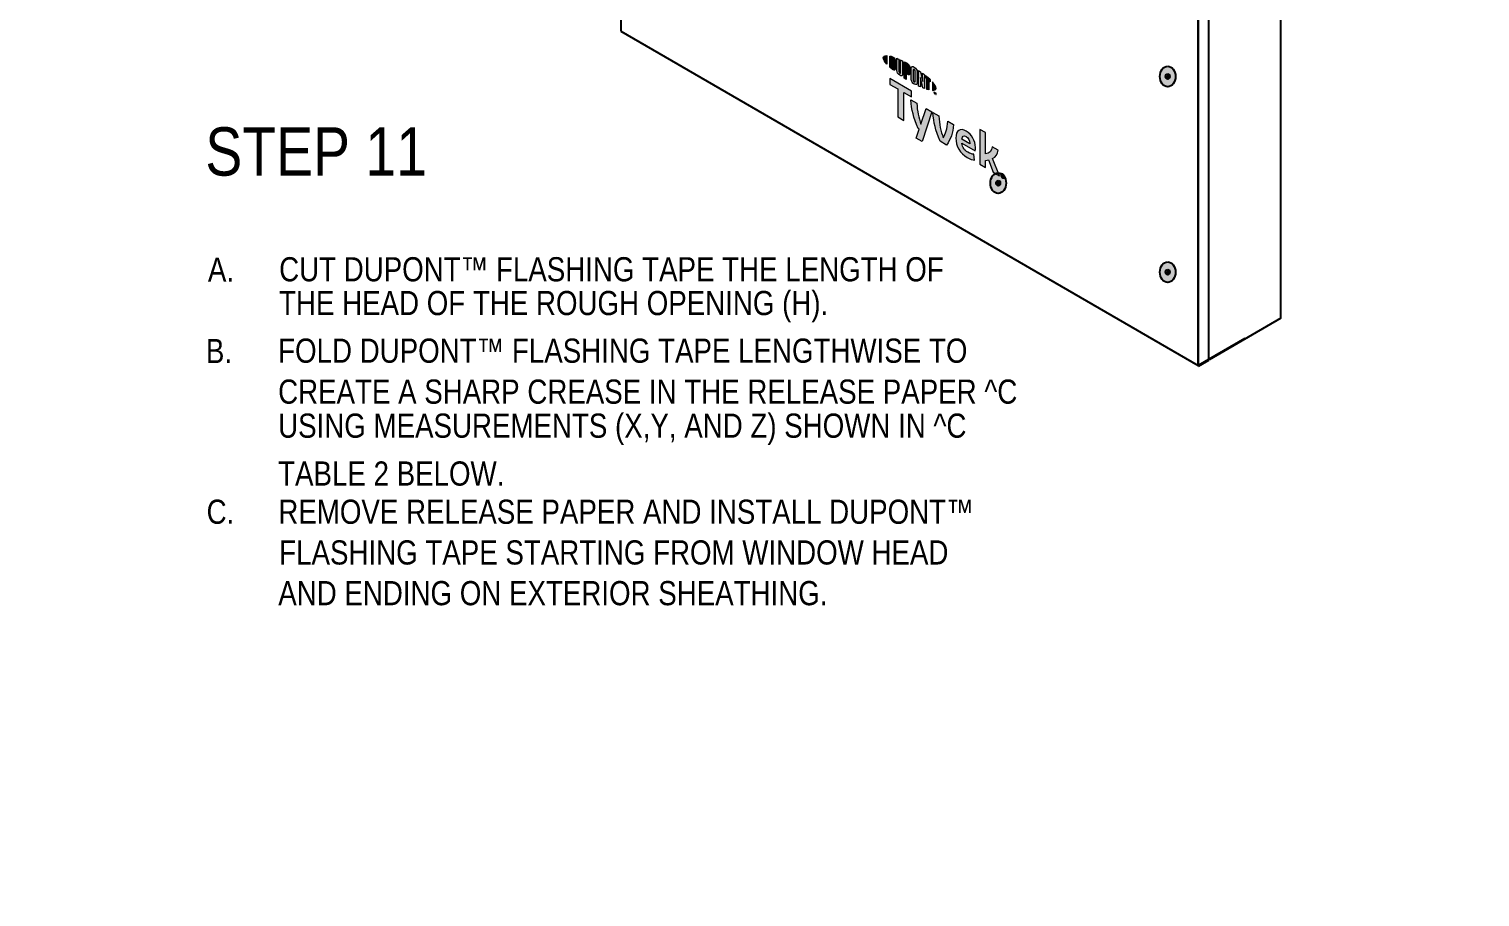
# Model space of a CAD drawing. Header units: inches. Extents: x -22 to 84, y -21 to 19.
# Drawn here: x 42.5 to 51.87, y -8.9 to -3.28 of the extents above; entities that cross this region are included whole.
import ezdxf

# ---------------------------------------------------------------- set-up
doc = ezdxf.new("R2010")
doc.units = ezdxf.units.IN
doc.header["$MEASUREMENT"] = 0
for name, color, linetype, lineweight in [('.ATI-TEXT', 7, 'Continuous', 0), ('G-ANNO-TTLB', 7, 'Continuous', 0), ('TYVEK', 7, 'Continuous', 0), ('X-REF - TRACED', 7, 'Continuous', 0)]:
    doc.layers.add(name, color=color, linetype=linetype, lineweight=lineweight)

# ---------------------------------------------------------------- blocks, each defined once
blk = doc.blocks.new('Block_203')
at = {"layer": 'X-REF - TRACED', "true_color": 0x848484, "transparency": 33554687}
h = blk.add_hatch(color=252, dxfattribs=at)
h.dxf.hatch_style = 2
edge = h.paths.add_edge_path()
edge.add_spline(control_points=[(48.0171, -3.4694), (48.0171, -3.4794), (48.0256, -3.4937), (48.0404, -3.5103), (48.0404, -3.5103), (48.0404, -3.4556), (48.0404, -3.4556), (48.0256, -3.455), (48.0171, -3.4594), (48.0171, -3.4694)], knot_values=[0, 0, 0, 0, 1, 1, 1, 2, 2, 2, 3, 3, 3, 3], degree=3, periodic=0)
h = blk.add_hatch(color=252, dxfattribs=at)
h.dxf.hatch_style = 2
edge = h.paths.add_edge_path()
edge.add_spline(control_points=[(48.0849, -3.5309), (48.0849, -3.5351), (48.0827, -3.5352), (48.0801, -3.5337), (48.078, -3.5325), (48.0749, -3.5298), (48.0723, -3.5276), (48.0723, -3.5276), (48.0723, -3.4752), (48.0723, -3.4752), (48.0749, -3.4759), (48.078, -3.4769), (48.0801, -3.4781), (48.0827, -3.4796), (48.0849, -3.4823), (48.0849, -3.4865), (48.0849, -3.4865), (48.0849, -3.5309), (48.0849, -3.5309)], knot_values=[0, 0, 0, 0, 1, 1, 1, 2, 2, 2, 3, 3, 3, 4, 4, 4, 5, 5, 5, 6, 6, 6, 6], degree=3, periodic=0)
edge = h.paths.add_edge_path()
edge.add_spline(control_points=[(48.0818, -3.4654), (48.0777, -3.463), (48.0717, -3.4609), (48.0609, -3.4585), (48.0609, -3.4585), (48.0609, -3.5311), (48.0609, -3.5311), (48.0704, -3.5399), (48.0777, -3.546), (48.0818, -3.5484), (48.0913, -3.5539), (48.0967, -3.5503), (48.0967, -3.5396), (48.0967, -3.5396), (48.0967, -3.4914), (48.0967, -3.4914), (48.0967, -3.4807), (48.0913, -3.4709), (48.0818, -3.4654)], knot_values=[0, 0, 0, 0, 1, 1, 1, 2, 2, 2, 3, 3, 3, 4, 4, 4, 5, 5, 5, 6, 6, 6, 6], degree=3, periodic=0)
h = blk.add_hatch(color=252, dxfattribs=at)
h.dxf.hatch_style = 2
edge = h.paths.add_edge_path()
edge.add_spline(control_points=[(48.1299, -3.5654), (48.1299, -3.5696), (48.1287, -3.5715), (48.1241, -3.5683), (48.1196, -3.5651), (48.1184, -3.5622), (48.1184, -3.5572), (48.1184, -3.5572), (48.1184, -3.4782), (48.1184, -3.4782), (48.1154, -3.4769), (48.1088, -3.4741), (48.1059, -3.4729), (48.1059, -3.4729), (48.1059, -3.5528), (48.1059, -3.5528), (48.1059, -3.5655), (48.1113, -3.5736), (48.1241, -3.5827), (48.1358, -3.591), (48.143, -3.5883), (48.143, -3.5742), (48.143, -3.5742), (48.143, -3.4898), (48.143, -3.4898), (48.1405, -3.4885), (48.1325, -3.4847), (48.1299, -3.4835), (48.1299, -3.4835), (48.1299, -3.5654), (48.1299, -3.5654)], knot_values=[0, 0, 0, 0, 1, 1, 1, 2, 2, 2, 3, 3, 3, 4, 4, 4, 5, 5, 5, 6, 6, 6, 7, 7, 7, 8, 8, 8, 9, 9, 9, 10, 10, 10, 10], degree=3, periodic=0)
h = blk.add_hatch(color=252, dxfattribs=at)
h.dxf.hatch_style = 2
edge = h.paths.add_edge_path()
edge.add_spline(control_points=[(48.1774, -3.5581), (48.1774, -3.5627), (48.176, -3.5642), (48.1707, -3.5612), (48.1707, -3.5612), (48.1662, -3.5586), (48.1662, -3.5586), (48.1662, -3.5586), (48.1662, -3.5166), (48.1662, -3.5166), (48.1682, -3.5177), (48.1693, -3.5183), (48.1705, -3.519), (48.1762, -3.5223), (48.1774, -3.5254), (48.1774, -3.5301), (48.1774, -3.5301), (48.1774, -3.5581), (48.1774, -3.5581)], knot_values=[0, 0, 0, 0, 1, 1, 1, 2, 2, 2, 3, 3, 3, 4, 4, 4, 5, 5, 5, 6, 6, 6, 6], degree=3, periodic=0)
edge = h.paths.add_edge_path()
edge.add_spline(control_points=[(48.1713, -3.5046), (48.169, -3.5033), (48.1607, -3.4988), (48.1531, -3.4949), (48.1531, -3.4949), (48.1531, -3.6012), (48.1531, -3.6012), (48.1557, -3.6029), (48.1625, -3.6072), (48.1662, -3.6094), (48.1662, -3.6094), (48.1662, -3.5733), (48.1662, -3.5733), (48.1662, -3.5733), (48.1713, -3.5763), (48.1713, -3.5763), (48.1849, -3.5841), (48.1906, -3.5804), (48.1906, -3.5669), (48.1906, -3.5669), (48.1906, -3.5355), (48.1906, -3.5355), (48.1906, -3.5223), (48.1842, -3.512), (48.1713, -3.5046)], knot_values=[0, 0, 0, 0, 1, 1, 1, 2, 2, 2, 3, 3, 3, 4, 4, 4, 5, 5, 5, 6, 6, 6, 7, 7, 7, 8, 8, 8, 8], degree=3, periodic=0)
h = blk.add_hatch(color=252, dxfattribs=at)
h.dxf.hatch_style = 2
edge = h.paths.add_edge_path()
edge.add_spline(control_points=[(48.224, -3.6221), (48.224, -3.6263), (48.2227, -3.6278), (48.2181, -3.6253), (48.2134, -3.6227), (48.2121, -3.6196), (48.2121, -3.6153), (48.2121, -3.6153), (48.2121, -3.549), (48.2121, -3.549), (48.2121, -3.5446), (48.2134, -3.543), (48.2181, -3.5459), (48.2227, -3.5487), (48.224, -3.5517), (48.224, -3.5559), (48.224, -3.5559), (48.224, -3.6221), (48.224, -3.6221)], knot_values=[0, 0, 0, 0, 1, 1, 1, 2, 2, 2, 3, 3, 3, 4, 4, 4, 5, 5, 5, 6, 6, 6, 6], degree=3, periodic=0)
edge = h.paths.add_edge_path()
edge.add_spline(control_points=[(48.2181, -3.531), (48.2061, -3.5234), (48.1989, -3.5253), (48.1989, -3.5393), (48.1989, -3.5393), (48.1989, -3.6089), (48.1989, -3.6089), (48.1989, -3.6237), (48.2054, -3.6335), (48.2181, -3.6402), (48.2306, -3.6468), (48.2371, -3.6451), (48.2371, -3.6294), (48.2371, -3.6294), (48.2371, -3.563), (48.2371, -3.563), (48.2371, -3.5481), (48.2312, -3.5393), (48.2181, -3.531)], knot_values=[0, 0, 0, 0, 1, 1, 1, 2, 2, 2, 3, 3, 3, 4, 4, 4, 5, 5, 5, 6, 6, 6, 6], degree=3, periodic=0)
h = blk.add_hatch(color=252, dxfattribs=at)
h.dxf.hatch_style = 2
edge = h.paths.add_edge_path()
edge.add_spline(control_points=[(48.2733, -3.6221), (48.2733, -3.6221), (48.2588, -3.5597), (48.2588, -3.5597), (48.2549, -3.5568), (48.2502, -3.5535), (48.2465, -3.551), (48.2465, -3.551), (48.2465, -3.653), (48.2465, -3.653), (48.2491, -3.6542), (48.2556, -3.6571), (48.259, -3.6586), (48.259, -3.6586), (48.258, -3.5979), (48.258, -3.5979), (48.258, -3.5979), (48.2733, -3.6645), (48.2733, -3.6645), (48.2765, -3.6658), (48.2813, -3.6676), (48.2844, -3.6687), (48.2844, -3.6687), (48.2844, -3.579), (48.2844, -3.579), (48.2812, -3.5764), (48.2752, -3.5719), (48.2724, -3.5697), (48.2724, -3.5697), (48.2733, -3.6221), (48.2733, -3.6221)], knot_values=[0, 0, 0, 0, 1, 1, 1, 2, 2, 2, 3, 3, 3, 4, 4, 4, 5, 5, 5, 6, 6, 6, 7, 7, 7, 8, 8, 8, 9, 9, 9, 10, 10, 10, 10], degree=3, periodic=0)
h = blk.add_hatch(color=252, dxfattribs=at)
h.dxf.hatch_style = 2
edge = h.paths.add_edge_path()
edge.add_spline(control_points=[(48.2909, -3.5984), (48.2941, -3.601), (48.2973, -3.6035), (48.3004, -3.6061), (48.3004, -3.6061), (48.3004, -3.6739), (48.3004, -3.6739), (48.3032, -3.6748), (48.3085, -3.6763), (48.312, -3.6771), (48.312, -3.6771), (48.312, -3.616), (48.312, -3.616), (48.3154, -3.619), (48.3186, -3.6218), (48.3215, -3.6245), (48.3215, -3.6245), (48.3215, -3.6114), (48.3215, -3.6114), (48.3123, -3.6024), (48.3024, -3.5937), (48.2909, -3.5843), (48.2909, -3.5843), (48.2909, -3.5984), (48.2909, -3.5984)], knot_values=[0, 0, 0, 0, 1, 1, 1, 2, 2, 2, 3, 3, 3, 4, 4, 4, 5, 5, 5, 6, 6, 6, 7, 7, 7, 8, 8, 8, 8], degree=3, periodic=0)
h = blk.add_hatch(color=252, dxfattribs=at)
h.dxf.hatch_style = 2
edge = h.paths.add_edge_path()
edge.add_spline(control_points=[(48.3588, -3.6667), (48.3588, -3.6767), (48.3503, -3.6812), (48.3355, -3.6807), (48.3355, -3.6807), (48.3355, -3.6259), (48.3355, -3.6259), (48.3503, -3.6425), (48.3588, -3.6567), (48.3588, -3.6667)], knot_values=[0, 0, 0, 0, 1, 1, 1, 2, 2, 2, 3, 3, 3, 3], degree=3, periodic=0)
h = blk.add_hatch(color=252, dxfattribs=at)
h.dxf.hatch_style = 2
edge = h.paths.add_edge_path()
edge.add_spline(control_points=[(48.3519, -3.6956), (48.3519, -3.6956), (48.3533, -3.6965), (48.3533, -3.6965), (48.3533, -3.6965), (48.3554, -3.7014), (48.3554, -3.7014), (48.3554, -3.7014), (48.3575, -3.6989), (48.3575, -3.6989), (48.3575, -3.6989), (48.3588, -3.6996), (48.3588, -3.6996), (48.3588, -3.6996), (48.3588, -3.7075), (48.3588, -3.7075), (48.3588, -3.7075), (48.3576, -3.7068), (48.3576, -3.7068), (48.3576, -3.7068), (48.3576, -3.7012), (48.3576, -3.7012), (48.3576, -3.7012), (48.3554, -3.7037), (48.3554, -3.7037), (48.3554, -3.7037), (48.3553, -3.7037), (48.3553, -3.7037), (48.3553, -3.7037), (48.3532, -3.6987), (48.3532, -3.6987), (48.3532, -3.6987), (48.3532, -3.7043), (48.3532, -3.7043), (48.3532, -3.7043), (48.3519, -3.7035), (48.3519, -3.7035), (48.3519, -3.7035), (48.3519, -3.6956), (48.3519, -3.6956)], knot_values=[0, 0, 0, 0, 1, 1, 1, 2, 2, 2, 3, 3, 3, 4, 4, 4, 5, 5, 5, 6, 6, 6, 7, 7, 7, 8, 8, 8, 9, 9, 9, 10, 10, 10, 11, 11, 11, 12, 12, 12, 13, 13, 13, 13], degree=3, periodic=0)
edge = h.paths.add_edge_path()
edge.add_spline(control_points=[(48.347, -3.6942), (48.347, -3.6942), (48.3449, -3.693), (48.3449, -3.693), (48.3449, -3.693), (48.3449, -3.6916), (48.3449, -3.6916), (48.3449, -3.6916), (48.3504, -3.6948), (48.3504, -3.6948), (48.3504, -3.6948), (48.3504, -3.6962), (48.3504, -3.6962), (48.3504, -3.6962), (48.3483, -3.6949), (48.3483, -3.6949), (48.3483, -3.6949), (48.3483, -3.7015), (48.3483, -3.7015), (48.3483, -3.7015), (48.347, -3.7007), (48.347, -3.7007), (48.347, -3.7007), (48.347, -3.6942), (48.347, -3.6942)], knot_values=[0, 0, 0, 0, 1, 1, 1, 2, 2, 2, 3, 3, 3, 4, 4, 4, 5, 5, 5, 6, 6, 6, 7, 7, 7, 8, 8, 8, 8], degree=3, periodic=0)
at = {"layer": 'X-REF - TRACED'}
for points, knots in [([(48.0171, -3.4694), (48.0171, -3.4794), (48.0256, -3.4937), (48.0404, -3.5103), (48.0404, -3.5103), (48.0404, -3.4556), (48.0404, -3.4556), (48.0256, -3.455), (48.0171, -3.4594), (48.0171, -3.4694)], [0, 0, 0, 0, 1, 1, 1, 2, 2, 2, 3, 3, 3, 3]), ([(48.0818, -3.4654), (48.0777, -3.463), (48.0717, -3.4609), (48.0609, -3.4585), (48.0609, -3.4585), (48.0609, -3.5311), (48.0609, -3.5311), (48.0704, -3.5399), (48.0777, -3.546), (48.0818, -3.5484), (48.0913, -3.5539), (48.0967, -3.5503), (48.0967, -3.5396), (48.0967, -3.5396), (48.0967, -3.4914), (48.0967, -3.4914), (48.0967, -3.4807), (48.0913, -3.4709), (48.0818, -3.4654)], [0, 0, 0, 0, 1, 1, 1, 2, 2, 2, 3, 3, 3, 4, 4, 4, 5, 5, 5, 6, 6, 6, 6]), ([(48.0849, -3.5309), (48.0849, -3.5351), (48.0827, -3.5352), (48.0801, -3.5337), (48.078, -3.5325), (48.0749, -3.5298), (48.0723, -3.5276), (48.0723, -3.5276), (48.0723, -3.4752), (48.0723, -3.4752), (48.0749, -3.4759), (48.078, -3.4769), (48.0801, -3.4781), (48.0827, -3.4796), (48.0849, -3.4823), (48.0849, -3.4865), (48.0849, -3.4865), (48.0849, -3.5309), (48.0849, -3.5309)], [0, 0, 0, 0, 1, 1, 1, 2, 2, 2, 3, 3, 3, 4, 4, 4, 5, 5, 5, 6, 6, 6, 6]), ([(48.1299, -3.5654), (48.1299, -3.5696), (48.1287, -3.5715), (48.1241, -3.5683), (48.1196, -3.5651), (48.1184, -3.5622), (48.1184, -3.5572), (48.1184, -3.5572), (48.1184, -3.4782), (48.1184, -3.4782), (48.1154, -3.4769), (48.1088, -3.4741), (48.1059, -3.4729), (48.1059, -3.4729), (48.1059, -3.5528), (48.1059, -3.5528), (48.1059, -3.5655), (48.1113, -3.5736), (48.1241, -3.5827), (48.1358, -3.591), (48.143, -3.5883), (48.143, -3.5742), (48.143, -3.5742), (48.143, -3.4898), (48.143, -3.4898), (48.1405, -3.4885), (48.1325, -3.4847), (48.1299, -3.4835), (48.1299, -3.4835), (48.1299, -3.5654), (48.1299, -3.5654)], [0, 0, 0, 0, 1, 1, 1, 2, 2, 2, 3, 3, 3, 4, 4, 4, 5, 5, 5, 6, 6, 6, 7, 7, 7, 8, 8, 8, 9, 9, 9, 10, 10, 10, 10]), ([(48.1713, -3.5046), (48.169, -3.5033), (48.1607, -3.4988), (48.1531, -3.4949), (48.1531, -3.4949), (48.1531, -3.6012), (48.1531, -3.6012), (48.1557, -3.6029), (48.1625, -3.6072), (48.1662, -3.6094), (48.1662, -3.6094), (48.1662, -3.5733), (48.1662, -3.5733), (48.1662, -3.5733), (48.1713, -3.5763), (48.1713, -3.5763), (48.1849, -3.5841), (48.1906, -3.5804), (48.1906, -3.5669), (48.1906, -3.5669), (48.1906, -3.5355), (48.1906, -3.5355), (48.1906, -3.5223), (48.1842, -3.512), (48.1713, -3.5046)], [0, 0, 0, 0, 1, 1, 1, 2, 2, 2, 3, 3, 3, 4, 4, 4, 5, 5, 5, 6, 6, 6, 7, 7, 7, 8, 8, 8, 8]), ([(48.1774, -3.5581), (48.1774, -3.5627), (48.176, -3.5642), (48.1707, -3.5612), (48.1707, -3.5612), (48.1662, -3.5586), (48.1662, -3.5586), (48.1662, -3.5586), (48.1662, -3.5166), (48.1662, -3.5166), (48.1682, -3.5177), (48.1693, -3.5183), (48.1705, -3.519), (48.1762, -3.5223), (48.1774, -3.5254), (48.1774, -3.5301), (48.1774, -3.5301), (48.1774, -3.5581), (48.1774, -3.5581)], [0, 0, 0, 0, 1, 1, 1, 2, 2, 2, 3, 3, 3, 4, 4, 4, 5, 5, 5, 6, 6, 6, 6]), ([(48.2181, -3.531), (48.2061, -3.5234), (48.1989, -3.5253), (48.1989, -3.5393), (48.1989, -3.5393), (48.1989, -3.6089), (48.1989, -3.6089), (48.1989, -3.6237), (48.2054, -3.6335), (48.2181, -3.6402), (48.2306, -3.6468), (48.2371, -3.6451), (48.2371, -3.6294), (48.2371, -3.6294), (48.2371, -3.563), (48.2371, -3.563), (48.2371, -3.5481), (48.2312, -3.5393), (48.2181, -3.531)], [0, 0, 0, 0, 1, 1, 1, 2, 2, 2, 3, 3, 3, 4, 4, 4, 5, 5, 5, 6, 6, 6, 6]), ([(48.224, -3.6221), (48.224, -3.6263), (48.2227, -3.6278), (48.2181, -3.6253), (48.2134, -3.6227), (48.2121, -3.6196), (48.2121, -3.6153), (48.2121, -3.6153), (48.2121, -3.549), (48.2121, -3.549), (48.2121, -3.5446), (48.2134, -3.543), (48.2181, -3.5459), (48.2227, -3.5487), (48.224, -3.5517), (48.224, -3.5559), (48.224, -3.5559), (48.224, -3.6221), (48.224, -3.6221)], [0, 0, 0, 0, 1, 1, 1, 2, 2, 2, 3, 3, 3, 4, 4, 4, 5, 5, 5, 6, 6, 6, 6]), ([(48.2733, -3.6221), (48.2733, -3.6221), (48.2588, -3.5597), (48.2588, -3.5597), (48.2549, -3.5568), (48.2502, -3.5535), (48.2465, -3.551), (48.2465, -3.551), (48.2465, -3.653), (48.2465, -3.653), (48.2491, -3.6542), (48.2556, -3.6571), (48.259, -3.6586), (48.259, -3.6586), (48.258, -3.5979), (48.258, -3.5979), (48.258, -3.5979), (48.2733, -3.6645), (48.2733, -3.6645), (48.2765, -3.6658), (48.2813, -3.6676), (48.2844, -3.6687), (48.2844, -3.6687), (48.2844, -3.579), (48.2844, -3.579), (48.2812, -3.5764), (48.2752, -3.5719), (48.2724, -3.5697), (48.2724, -3.5697), (48.2733, -3.6221), (48.2733, -3.6221)], [0, 0, 0, 0, 1, 1, 1, 2, 2, 2, 3, 3, 3, 4, 4, 4, 5, 5, 5, 6, 6, 6, 7, 7, 7, 8, 8, 8, 9, 9, 9, 10, 10, 10, 10]), ([(48.2909, -3.5984), (48.2941, -3.601), (48.2973, -3.6035), (48.3004, -3.6061), (48.3004, -3.6061), (48.3004, -3.6739), (48.3004, -3.6739), (48.3032, -3.6748), (48.3085, -3.6763), (48.312, -3.6771), (48.312, -3.6771), (48.312, -3.616), (48.312, -3.616), (48.3154, -3.619), (48.3186, -3.6218), (48.3215, -3.6245), (48.3215, -3.6245), (48.3215, -3.6114), (48.3215, -3.6114), (48.3123, -3.6024), (48.3024, -3.5937), (48.2909, -3.5843), (48.2909, -3.5843), (48.2909, -3.5984), (48.2909, -3.5984)], [0, 0, 0, 0, 1, 1, 1, 2, 2, 2, 3, 3, 3, 4, 4, 4, 5, 5, 5, 6, 6, 6, 7, 7, 7, 8, 8, 8, 8]), ([(48.3588, -3.6667), (48.3588, -3.6767), (48.3503, -3.6812), (48.3355, -3.6807), (48.3355, -3.6807), (48.3355, -3.6259), (48.3355, -3.6259), (48.3503, -3.6425), (48.3588, -3.6567), (48.3588, -3.6667)], [0, 0, 0, 0, 1, 1, 1, 2, 2, 2, 3, 3, 3, 3]), ([(48.347, -3.6942), (48.347, -3.6942), (48.3449, -3.693), (48.3449, -3.693), (48.3449, -3.693), (48.3449, -3.6916), (48.3449, -3.6916), (48.3449, -3.6916), (48.3504, -3.6948), (48.3504, -3.6948), (48.3504, -3.6948), (48.3504, -3.6962), (48.3504, -3.6962), (48.3504, -3.6962), (48.3483, -3.6949), (48.3483, -3.6949), (48.3483, -3.6949), (48.3483, -3.7015), (48.3483, -3.7015), (48.3483, -3.7015), (48.347, -3.7007), (48.347, -3.7007), (48.347, -3.7007), (48.347, -3.6942), (48.347, -3.6942)], [0, 0, 0, 0, 1, 1, 1, 2, 2, 2, 3, 3, 3, 4, 4, 4, 5, 5, 5, 6, 6, 6, 7, 7, 7, 8, 8, 8, 8]), ([(48.3519, -3.6956), (48.3519, -3.6956), (48.3533, -3.6965), (48.3533, -3.6965), (48.3533, -3.6965), (48.3554, -3.7014), (48.3554, -3.7014), (48.3554, -3.7014), (48.3575, -3.6989), (48.3575, -3.6989), (48.3575, -3.6989), (48.3588, -3.6996), (48.3588, -3.6996), (48.3588, -3.6996), (48.3588, -3.7075), (48.3588, -3.7075), (48.3588, -3.7075), (48.3576, -3.7068), (48.3576, -3.7068), (48.3576, -3.7068), (48.3576, -3.7012), (48.3576, -3.7012), (48.3576, -3.7012), (48.3554, -3.7037), (48.3554, -3.7037), (48.3554, -3.7037), (48.3553, -3.7037), (48.3553, -3.7037), (48.3553, -3.7037), (48.3532, -3.6987), (48.3532, -3.6987), (48.3532, -3.6987), (48.3532, -3.7043), (48.3532, -3.7043), (48.3532, -3.7043), (48.3519, -3.7035), (48.3519, -3.7035), (48.3519, -3.7035), (48.3519, -3.6956), (48.3519, -3.6956)], [0, 0, 0, 0, 1, 1, 1, 2, 2, 2, 3, 3, 3, 4, 4, 4, 5, 5, 5, 6, 6, 6, 7, 7, 7, 8, 8, 8, 9, 9, 9, 10, 10, 10, 11, 11, 11, 12, 12, 12, 13, 13, 13, 13])]:
    blk.add_open_spline(points, degree=3, knots=knots, dxfattribs=at)
blk = doc.blocks.new('Block_207')
at = {"layer": 'X-REF - TRACED', "true_color": 0x848484, "transparency": 33554687}
h = blk.add_hatch(color=252, dxfattribs=at)
h.dxf.hatch_style = 2
h.paths.add_polyline_path([(48.2012, -3.6851), (48.0609, -3.6041), (48.0609, -3.6422), (48.1116, -3.6715), (48.1116, -3.852), (48.1505, -3.8745), (48.1505, -3.694), (48.2012, -3.7232)])
h = blk.add_hatch(color=252, dxfattribs=at)
h.dxf.hatch_style = 2
edge = h.paths.add_edge_path()
edge.add_spline(control_points=[(48.4344, -3.8788), (48.4319, -3.9308), (48.4216, -3.961), (48.4055, -3.987), (48.39, -3.9428), (48.3799, -3.9007), (48.3769, -3.8456), (48.3769, -3.8456), (48.339, -3.8237), (48.339, -3.8237), (48.3431, -3.8889), (48.3554, -3.9362), (48.3848, -4.0097), (48.3848, -4.0097), (48.4265, -4.0338), (48.4265, -4.0338), (48.4548, -3.9936), (48.4665, -3.9601), (48.472, -3.9005), (48.472, -3.9005), (48.4344, -3.8788), (48.4344, -3.8788)], knot_values=[0, 0, 0, 0, 1, 1, 1, 2, 2, 2, 3, 3, 3, 4, 4, 4, 5, 5, 5, 6, 6, 6, 7, 7, 7, 7], degree=3, periodic=0)
h = blk.add_hatch(color=252, dxfattribs=at)
h.dxf.hatch_style = 2
edge = h.paths.add_edge_path()
edge.add_spline(control_points=[(48.5256, -3.9961), (48.5256, -3.9961), (48.5774, -4.026), (48.5774, -4.026), (48.5774, -4.026), (48.5774, -4.0222), (48.5774, -4.0222), (48.5774, -4.0048), (48.5692, -3.9872), (48.5542, -3.9786), (48.5384, -3.9695), (48.5281, -3.9763), (48.5256, -3.9961)], knot_values=[0, 0, 0, 0, 1, 1, 1, 2, 2, 2, 3, 3, 3, 4, 4, 4, 4], degree=3, periodic=0)
edge = h.paths.add_edge_path()
edge.add_spline(control_points=[(48.6082, -4.1318), (48.5962, -4.1312), (48.5785, -4.1253), (48.5605, -4.1149), (48.5166, -4.0896), (48.4867, -4.0404), (48.4867, -3.9886), (48.4867, -3.939), (48.5142, -3.9211), (48.5542, -3.9442), (48.5899, -3.9648), (48.6134, -4.0074), (48.6134, -4.0492), (48.6134, -4.0586), (48.6128, -4.0664), (48.6123, -4.0724), (48.6123, -4.0724), (48.5262, -4.0227), (48.5262, -4.0227), (48.5297, -4.0497), (48.5425, -4.0683), (48.5643, -4.0809), (48.5777, -4.0886), (48.5905, -4.0926), (48.6022, -4.0937), (48.6022, -4.0937), (48.6082, -4.1318), (48.6082, -4.1318)], knot_values=[0, 0, 0, 0, 1, 1, 1, 2, 2, 2, 3, 3, 3, 4, 4, 4, 5, 5, 5, 6, 6, 6, 7, 7, 7, 8, 8, 8, 9, 9, 9, 9], degree=3, periodic=0)
h = blk.add_hatch(color=252, dxfattribs=at)
h.dxf.hatch_style = 2
edge = h.paths.add_edge_path()
edge.add_spline(control_points=[(48.7248, -4.1208), (48.7248, -4.1208), (48.77, -4.2321), (48.77, -4.2321), (48.77, -4.2321), (48.7291, -4.2085), (48.7291, -4.2085), (48.7291, -4.2085), (48.6978, -4.1295), (48.6978, -4.1295), (48.6921, -4.1309), (48.6861, -4.1322), (48.6796, -4.1331), (48.6796, -4.1331), (48.6796, -4.1799), (48.6796, -4.1799), (48.6796, -4.1799), (48.642, -4.1582), (48.642, -4.1582), (48.642, -4.1582), (48.642, -3.9343), (48.642, -3.9343), (48.642, -3.9343), (48.6796, -3.9538), (48.6796, -3.9538), (48.6796, -3.9538), (48.6796, -4.0915), (48.6796, -4.0915), (48.7052, -4.0873), (48.7177, -4.0726), (48.722, -4.0449), (48.722, -4.0449), (48.7594, -4.0664), (48.7594, -4.0664), (48.7586, -4.0928), (48.7466, -4.1099), (48.7248, -4.1208)], knot_values=[0, 0, 0, 0, 1, 1, 1, 2, 2, 2, 3, 3, 3, 4, 4, 4, 5, 5, 5, 6, 6, 6, 7, 7, 7, 8, 8, 8, 9, 9, 9, 10, 10, 10, 11, 11, 11, 12, 12, 12, 12], degree=3, periodic=0)
at = {"layer": 'X-REF - TRACED'}
blk.add_lwpolyline([(48.2012, -3.6851), (48.0609, -3.6041), (48.0609, -3.6422), (48.1116, -3.6715), (48.1116, -3.852), (48.1505, -3.8745), (48.1505, -3.694), (48.2012, -3.7232)], close=True, dxfattribs=at)
for points, knots in [([(48.4344, -3.8788), (48.4319, -3.9308), (48.4216, -3.961), (48.4055, -3.987), (48.39, -3.9428), (48.3799, -3.9007), (48.3769, -3.8456), (48.3769, -3.8456), (48.339, -3.8237), (48.339, -3.8237), (48.3431, -3.8889), (48.3554, -3.9362), (48.3848, -4.0097), (48.3848, -4.0097), (48.4265, -4.0338), (48.4265, -4.0338), (48.4548, -3.9936), (48.4665, -3.9601), (48.472, -3.9005), (48.472, -3.9005), (48.4344, -3.8788), (48.4344, -3.8788)], [0, 0, 0, 0, 1, 1, 1, 2, 2, 2, 3, 3, 3, 4, 4, 4, 5, 5, 5, 6, 6, 6, 7, 7, 7, 7]), ([(48.6082, -4.1318), (48.5962, -4.1312), (48.5785, -4.1253), (48.5605, -4.1149), (48.5166, -4.0896), (48.4867, -4.0404), (48.4867, -3.9886), (48.4867, -3.939), (48.5142, -3.9211), (48.5542, -3.9442), (48.5899, -3.9648), (48.6134, -4.0074), (48.6134, -4.0492), (48.6134, -4.0586), (48.6128, -4.0664), (48.6123, -4.0724), (48.6123, -4.0724), (48.5262, -4.0227), (48.5262, -4.0227), (48.5297, -4.0497), (48.5425, -4.0683), (48.5643, -4.0809), (48.5777, -4.0886), (48.5905, -4.0926), (48.6022, -4.0937), (48.6022, -4.0937), (48.6082, -4.1318), (48.6082, -4.1318)], [0, 0, 0, 0, 1, 1, 1, 2, 2, 2, 3, 3, 3, 4, 4, 4, 5, 5, 5, 6, 6, 6, 7, 7, 7, 8, 8, 8, 9, 9, 9, 9]), ([(48.7248, -4.1208), (48.7248, -4.1208), (48.77, -4.2321), (48.77, -4.2321), (48.77, -4.2321), (48.7291, -4.2085), (48.7291, -4.2085), (48.7291, -4.2085), (48.6978, -4.1295), (48.6978, -4.1295), (48.6921, -4.1309), (48.6861, -4.1322), (48.6796, -4.1331), (48.6796, -4.1331), (48.6796, -4.1799), (48.6796, -4.1799), (48.6796, -4.1799), (48.642, -4.1582), (48.642, -4.1582), (48.642, -4.1582), (48.642, -3.9343), (48.642, -3.9343), (48.642, -3.9343), (48.6796, -3.9538), (48.6796, -3.9538), (48.6796, -3.9538), (48.6796, -4.0915), (48.6796, -4.0915), (48.7052, -4.0873), (48.7177, -4.0726), (48.722, -4.0449), (48.722, -4.0449), (48.7594, -4.0664), (48.7594, -4.0664), (48.7586, -4.0928), (48.7466, -4.1099), (48.7248, -4.1208)], [0, 0, 0, 0, 1, 1, 1, 2, 2, 2, 3, 3, 3, 4, 4, 4, 5, 5, 5, 6, 6, 6, 7, 7, 7, 8, 8, 8, 9, 9, 9, 10, 10, 10, 11, 11, 11, 12, 12, 12, 12]), ([(48.5256, -3.9961), (48.5256, -3.9961), (48.5774, -4.026), (48.5774, -4.026), (48.5774, -4.026), (48.5774, -4.0222), (48.5774, -4.0222), (48.5774, -4.0048), (48.5692, -3.9872), (48.5542, -3.9786), (48.5384, -3.9695), (48.5281, -3.9763), (48.5256, -3.9961)], [0, 0, 0, 0, 1, 1, 1, 2, 2, 2, 3, 3, 3, 4, 4, 4, 4])]:
    blk.add_open_spline(points, degree=3, knots=knots, dxfattribs=at)
blk = doc.blocks.new('Block_206')
at = {"layer": 'X-REF - TRACED', "true_color": 0x848484, "transparency": 33554687}
h = blk.add_hatch(color=252, dxfattribs=at)
h.dxf.hatch_style = 2
edge = h.paths.add_edge_path()
edge.add_spline(control_points=[(48.2948, -3.7982), (48.2948, -3.7982), (48.261, -3.8988), (48.261, -3.8988), (48.2467, -3.8567), (48.2374, -3.816), (48.2345, -3.7634), (48.2345, -3.7634), (48.1966, -3.7415), (48.1966, -3.7415), (48.2007, -3.8066), (48.213, -3.854), (48.2424, -3.9275), (48.2424, -3.9275), (48.25, -3.9319), (48.25, -3.9319), (48.25, -3.9319), (48.2307, -3.9894), (48.2307, -3.9894), (48.2307, -3.9894), (48.2683, -4.0111), (48.2683, -4.0111), (48.2683, -4.0111), (48.3324, -3.8199), (48.3324, -3.8199), (48.3324, -3.8199), (48.2948, -3.7982), (48.2948, -3.7982)], knot_values=[0, 0, 0, 0, 1, 1, 1, 2, 2, 2, 3, 3, 3, 4, 4, 4, 5, 5, 5, 6, 6, 6, 7, 7, 7, 8, 8, 8, 9, 9, 9, 9], degree=3, periodic=0)
at = {"layer": 'X-REF - TRACED'}
blk.add_open_spline([(48.2948, -3.7982), (48.2948, -3.7982), (48.261, -3.8988), (48.261, -3.8988), (48.2467, -3.8567), (48.2374, -3.816), (48.2345, -3.7634), (48.2345, -3.7634), (48.1966, -3.7415), (48.1966, -3.7415), (48.2007, -3.8066), (48.213, -3.854), (48.2424, -3.9275), (48.2424, -3.9275), (48.25, -3.9319), (48.25, -3.9319), (48.25, -3.9319), (48.2307, -3.9894), (48.2307, -3.9894), (48.2307, -3.9894), (48.2683, -4.0111), (48.2683, -4.0111), (48.2683, -4.0111), (48.3324, -3.8199), (48.3324, -3.8199), (48.3324, -3.8199), (48.2948, -3.7982), (48.2948, -3.7982)], degree=3, knots=[0, 0, 0, 0, 1, 1, 1, 2, 2, 2, 3, 3, 3, 4, 4, 4, 5, 5, 5, 6, 6, 6, 7, 7, 7, 8, 8, 8, 9, 9, 9, 9], dxfattribs=at)
blk.add_blockref('Block_207', (0, 0), dxfattribs=at)
blk = doc.blocks.new('Block_208')
at = {"layer": 'X-REF - TRACED', "true_color": 0x848484, "transparency": 33554687}
h = blk.add_hatch(color=252, dxfattribs=at)
h.dxf.hatch_style = 2
edge = h.paths.add_edge_path()
edge.add_spline(control_points=[(48.788, -4.2278), (48.788, -4.2278), (48.788, -4.2319), (48.788, -4.2319), (48.788, -4.2319), (48.7896, -4.2328), (48.7896, -4.2328), (48.7911, -4.2337), (48.7919, -4.2337), (48.7919, -4.2321), (48.7919, -4.2306), (48.7911, -4.2296), (48.7896, -4.2287), (48.7896, -4.2287), (48.788, -4.2278), (48.788, -4.2278)], knot_values=[0, 0, 0, 0, 1, 1, 1, 2, 2, 2, 3, 3, 3, 4, 4, 4, 5, 5, 5, 5], degree=3, periodic=0)
edge = h.paths.add_edge_path()
edge.add_spline(control_points=[(48.7854, -4.2237), (48.7854, -4.2237), (48.7896, -4.2261), (48.7896, -4.2261), (48.7929, -4.228), (48.7945, -4.2307), (48.7945, -4.2336), (48.7945, -4.2356), (48.7937, -4.2365), (48.7921, -4.2363), (48.7929, -4.2386), (48.794, -4.2409), (48.7953, -4.2436), (48.7953, -4.2436), (48.7922, -4.2417), (48.7922, -4.2417), (48.791, -4.2394), (48.7901, -4.2373), (48.7894, -4.2353), (48.7894, -4.2353), (48.788, -4.2344), (48.788, -4.2344), (48.788, -4.2344), (48.788, -4.2393), (48.788, -4.2393), (48.788, -4.2393), (48.7854, -4.2378), (48.7854, -4.2378), (48.7854, -4.2378), (48.7854, -4.2237), (48.7854, -4.2237)], knot_values=[0, 0, 0, 0, 1, 1, 1, 2, 2, 2, 3, 3, 3, 4, 4, 4, 5, 5, 5, 6, 6, 6, 7, 7, 7, 8, 8, 8, 9, 9, 9, 10, 10, 10, 10], degree=3, periodic=0)
edge = h.paths.add_edge_path()
edge.add_spline(control_points=[(48.7897, -4.2226), (48.7838, -4.2191), (48.7804, -4.2211), (48.7804, -4.2281), (48.7804, -4.2352), (48.7838, -4.2411), (48.7897, -4.2445), (48.7956, -4.2479), (48.799, -4.246), (48.799, -4.2389), (48.799, -4.2319), (48.7956, -4.226), (48.7897, -4.2226)], knot_values=[0, 0, 0, 0, 1, 1, 1, 2, 2, 2, 3, 3, 3, 4, 4, 4, 4], degree=3, periodic=0)
edge = h.paths.add_edge_path()
edge.add_spline(control_points=[(48.7897, -4.2197), (48.797, -4.2239), (48.8019, -4.2321), (48.8019, -4.2405), (48.8019, -4.249), (48.797, -4.2514), (48.7897, -4.2473), (48.7823, -4.243), (48.7776, -4.2349), (48.7776, -4.2265), (48.7776, -4.2181), (48.7824, -4.2155), (48.7897, -4.2197)], knot_values=[0, 0, 0, 0, 1, 1, 1, 2, 2, 2, 3, 3, 3, 4, 4, 4, 4], degree=3, periodic=0)
at = {"layer": 'X-REF - TRACED'}
for points, knots in [([(48.7897, -4.2197), (48.797, -4.2239), (48.8019, -4.2321), (48.8019, -4.2405), (48.8019, -4.249), (48.797, -4.2514), (48.7897, -4.2473), (48.7823, -4.243), (48.7776, -4.2349), (48.7776, -4.2265), (48.7776, -4.2181), (48.7824, -4.2155), (48.7897, -4.2197)], [0, 0, 0, 0, 1, 1, 1, 2, 2, 2, 3, 3, 3, 4, 4, 4, 4]), ([(48.7897, -4.2226), (48.7838, -4.2191), (48.7804, -4.2211), (48.7804, -4.2281), (48.7804, -4.2352), (48.7838, -4.2411), (48.7897, -4.2445), (48.7956, -4.2479), (48.799, -4.246), (48.799, -4.2389), (48.799, -4.2319), (48.7956, -4.226), (48.7897, -4.2226)], [0, 0, 0, 0, 1, 1, 1, 2, 2, 2, 3, 3, 3, 4, 4, 4, 4]), ([(48.7854, -4.2237), (48.7854, -4.2237), (48.7896, -4.2261), (48.7896, -4.2261), (48.7929, -4.228), (48.7945, -4.2307), (48.7945, -4.2336), (48.7945, -4.2356), (48.7937, -4.2365), (48.7921, -4.2363), (48.7929, -4.2386), (48.794, -4.2409), (48.7953, -4.2436), (48.7953, -4.2436), (48.7922, -4.2417), (48.7922, -4.2417), (48.791, -4.2394), (48.7901, -4.2373), (48.7894, -4.2353), (48.7894, -4.2353), (48.788, -4.2344), (48.788, -4.2344), (48.788, -4.2344), (48.788, -4.2393), (48.788, -4.2393), (48.788, -4.2393), (48.7854, -4.2378), (48.7854, -4.2378), (48.7854, -4.2378), (48.7854, -4.2237), (48.7854, -4.2237)], [0, 0, 0, 0, 1, 1, 1, 2, 2, 2, 3, 3, 3, 4, 4, 4, 5, 5, 5, 6, 6, 6, 7, 7, 7, 8, 8, 8, 9, 9, 9, 10, 10, 10, 10]), ([(48.788, -4.2278), (48.788, -4.2278), (48.788, -4.2319), (48.788, -4.2319), (48.788, -4.2319), (48.7896, -4.2328), (48.7896, -4.2328), (48.7911, -4.2337), (48.7919, -4.2337), (48.7919, -4.2321), (48.7919, -4.2306), (48.7911, -4.2296), (48.7896, -4.2287), (48.7896, -4.2287), (48.788, -4.2278), (48.788, -4.2278)], [0, 0, 0, 0, 1, 1, 1, 2, 2, 2, 3, 3, 3, 4, 4, 4, 5, 5, 5, 5])]:
    blk.add_open_spline(points, degree=3, knots=knots, dxfattribs=at)
blk = doc.blocks.new('Block_205')
at = {"layer": 'X-REF - TRACED'}
for name in ['Block_206', 'Block_208']:
    blk.add_blockref(name, (0, 0), dxfattribs=at)
blk = doc.blocks.new('Block_204')
at = {"layer": 'X-REF - TRACED'}
blk.add_blockref('Block_205', (0, 0), dxfattribs=at)
blk = doc.blocks.new('Block_202')
at = {"layer": 'X-REF - TRACED'}
for name in ['Block_203', 'Block_204']:
    blk.add_blockref(name, (0, 0), dxfattribs=at)
blk = doc.blocks.new('Block_321')
at = {"layer": '.ATI-TEXT', "char_height": 0.2, "attachment_point": 7}
for s, insert in [('\\C18;\\c0;\\FArial Narrow|b0|i0|c1;\\H0.156250;\\W1.000000;A.', (43.653, -4.9177)), ('\\C18;\\c0;\\FArial Narrow|b0|i0|c1;\\H0.156250;\\W1.000000;CUT DUPONT™ FLASHING TAPE THE LENGTH OF', (44.1132, -4.9177)), ('\\C18;\\c0;\\FArial Narrow|b0|i0|c1;\\H0.156250;\\W1.000000;THE HEAD OF THE ROUGH OPENING (H).', (44.1127, -5.1809)), ('\\C18;\\c0;\\FArial Narrow|b0|i0|c1;\\H0.156250;\\W1.000000;B.', (43.6398, -5.4441)), ('\\C18;\\c0;\\FArial Narrow|b0|i0|c1;\\H0.156250;\\W1.000000;FOLD DUPONT™ FLASHING TAPE LENGTHWISE TO ', (44.1067, -5.4441)), ('\\C18;\\c0;\\FArial Narrow|b0|i0|c1;\\H0.156250;\\W1.000000;CREATE A SHARP CREASE IN THE RELEASE PAPER ^C', (44.1067, -5.7089)), ('\\C18;\\c0;\\FArial Narrow|b0|i0|c1;\\H0.156250;\\W1.000000;USING MEASUREMENTS (X,Y, AND Z) SHOWN IN ^C', (44.1067, -5.9738)), ('\\C18;\\c0;\\FArial Narrow|b0|i0|c1;\\H0.156250;\\W1.000000;TABLE 2 BELOW.', (44.1067, -6.2386)), ('\\C18;\\c0;\\FArial Narrow|b0|i0|c1;\\H0.156250;\\W1.000000;C.', (43.6445, -6.4857)), ('\\C18;\\c0;\\FArial Narrow|b0|i0|c1;\\H0.156250;\\W1.000000;REMOVE RELEASE PAPER AND INSTALL DUPONT™ ', (44.108, -6.4857)), ('\\C18;\\c0;\\FArial Narrow|b0|i0|c1;\\H0.156250;\\W1.000000;FLASHING TAPE STARTING FROM WINDOW HEAD', (44.1137, -6.7489)), ('\\C18;\\c0;\\FArial Narrow|b0|i0|c1;\\H0.156250;\\W1.000000;AND ENDING ON EXTERIOR SHEATHING.', (44.1076, -7.0121))]:
    blk.add_mtext(s, dxfattribs=dict(at, insert=insert))

msp = doc.modelspace()

# ---------------------------------------------------------------- hatches: boundary and pattern name
at = {"layer": 'G-ANNO-TTLB', "true_color": 0xff00ff, "transparency": 33554687}
h = msp.add_hatch(color=6, dxfattribs=at)
edge = h.paths.add_edge_path()
edge.add_spline(control_points=[(71.2893, -15.0744), (71.2893, -15.0744), (30.6016, -15.0744), (30.6016, -15.0744), (30.6016, -15.0744), (30.6016, 19.0506), (30.6016, 19.0506), (30.6016, 19.0506), (71.2893, 19.0506), (71.2893, 19.0506), (71.2893, 19.0506), (71.2893, -15.0744), (71.2893, -15.0744)], knot_values=[0, 0, 0, 0, 1, 1, 1, 2, 2, 2, 3, 3, 3, 4, 4, 4, 4], degree=3, periodic=0)
edge = h.paths.add_edge_path()
edge.add_spline(control_points=[(30.7266, 18.9256), (30.7266, 18.9256), (30.7266, -14.9494), (30.7266, -14.9494), (30.7266, -14.9494), (71.1643, -14.9494), (71.1643, -14.9494), (71.1643, -14.9494), (71.1643, 18.9256), (71.1643, 18.9256), (71.1643, 18.9256), (30.7266, 18.9256), (30.7266, 18.9256)], knot_values=[0, 0, 0, 0, 1, 1, 1, 2, 2, 2, 3, 3, 3, 4, 4, 4, 4], degree=3, periodic=0)
edge.add_line((30.7266, 18.9256), (30.7266, 18.9256))
at = {"layer": 'TYVEK', "true_color": 0x003b71, "transparency": 33554687}
h = msp.add_hatch(color=156, dxfattribs=at)
h.dxf.hatch_style = 2
edge = h.paths.add_edge_path()
edge.add_ellipse((49.8563, -3.5908), major_axis=(0, 0.0664), ratio=0.766948, start_angle=0, end_angle=360)
h = msp.add_hatch(color=156, dxfattribs=at)
h.dxf.hatch_style = 2
edge = h.paths.add_edge_path()
edge.add_ellipse((48.7608, -4.2806), major_axis=(0, 0.0664), ratio=0.766948, start_angle=0, end_angle=360)
h = msp.add_hatch(color=156, dxfattribs=at)
h.dxf.hatch_style = 2
edge = h.paths.add_edge_path()
edge.add_ellipse((49.8563, -4.8562), major_axis=(0, 0.0664), ratio=0.766948, start_angle=0, end_angle=360)

# ---------------------------------------------------------------- linework, layer by layer
at = {"layer": 'G-ANNO-TTLB'}
for points in [[(71.2893, -15.0744), (71.2893, -15.0744), (30.6016, -15.0744), (30.6016, -15.0744), (30.6016, -15.0744), (30.6016, 19.0506), (30.6016, 19.0506), (30.6016, 19.0506), (71.2893, 19.0506), (71.2893, 19.0506), (71.2893, 19.0506), (71.2893, -15.0744), (71.2893, -15.0744)], [(30.7266, 18.9256), (30.7266, 18.9256), (30.7266, -14.9494), (30.7266, -14.9494), (30.7266, -14.9494), (71.1643, -14.9494), (71.1643, -14.9494), (71.1643, -14.9494), (71.1643, 18.9256), (71.1643, 18.9256), (71.1643, 18.9256), (30.7266, 18.9256), (30.7266, 18.9256)]]:
    msp.add_open_spline(points, degree=3, knots=[0, 0, 0, 0, 1, 1, 1, 2, 2, 2, 3, 3, 3, 4, 4, 4, 4], dxfattribs=at)
at = {"layer": 'TYVEK', "color": 18, "lineweight": 25, "true_color": 0x000000}
for p, q in [((46.3208, 2.5666), (46.3208, -3.2978)), ((50.054, 0.4349), (50.054, -5.4591)), ((50.054, -5.4591), (50.054, -0.3675)), ((46.3208, -3.2978), (50.054, -5.4591))]:
    msp.add_line(p, q, dxfattribs=at)
at = {"layer": 'TYVEK', "color": 165, "lineweight": 25, "true_color": 0x4c5f99}
for p, q in [((50.5878, -5.1527), (50.5878, 0.7412)), ((50.5878, -5.1527), (50.1244, -5.4224)), ((50.3541, -5.2854), (50.1208, -5.4204))]:
    msp.add_line(p, q, dxfattribs=at)
at = {"layer": 'TYVEK', "color": 33, "lineweight": 25, "true_color": 0xcc9966}
for p, q in [((50.1208, 0.4735), (50.1208, -5.4204)), ((50.1208, -5.4204), (50.054, -5.4591)), ((50.0554, -5.4632), (50.1221, -5.4245))]:
    msp.add_line(p, q, dxfattribs=at)
at = {"layer": 'TYVEK', "color": 252, "lineweight": 25, "true_color": 0x848484}
for p, q in [((49.8428, -3.5904), (49.8698, -3.5904)), ((49.8563, -3.5733), (49.8563, -3.6076)), ((48.7473, -4.2802), (48.7743, -4.2802)), ((48.7608, -4.2631), (48.7608, -4.2973)), ((49.8428, -4.8558), (49.8698, -4.8558)), ((49.8563, -4.8387), (49.8563, -4.873))]:
    msp.add_line(p, q, dxfattribs=at)
at = {"layer": 'TYVEK', "color": 18, "lineweight": 25, "true_color": 0x000000}
for centre in [(49.8563, -3.5908), (48.7608, -4.2806), (49.8563, -4.8562)]:
    msp.add_ellipse(centre, major_axis=(0, 0.0664), ratio=0.766948, dxfattribs=at)
at = {"layer": 'TYVEK', "color": 252, "lineweight": 25, "true_color": 0x848484}
for centre in [(49.8563, -3.5904), (48.7608, -4.2802), (49.8563, -4.8558)]:
    msp.add_ellipse(centre, major_axis=(0, 0.0171), ratio=0.788846, dxfattribs=at)

# ---------------------------------------------------------------- block references
at = {"layer": '.ATI-TEXT'}
msp.add_blockref('Block_321', (0, 0), dxfattribs=at)
at = {"layer": 'X-REF - TRACED'}
msp.add_blockref('Block_202', (0, 0), dxfattribs=at)

# ---------------------------------------------------------------- texts
at = {"layer": '.ATI-TEXT', "insert": (43.6362, -4.2362), "char_height": 0.2, "attachment_point": 7}
msp.add_mtext('\\C18;\\c0;\\FArial Narrow|b0|i0|c1;\\H0.312500;\\W1.000000;STEP 11', dxfattribs=at)

doc.saveas('drawing.dxf')
